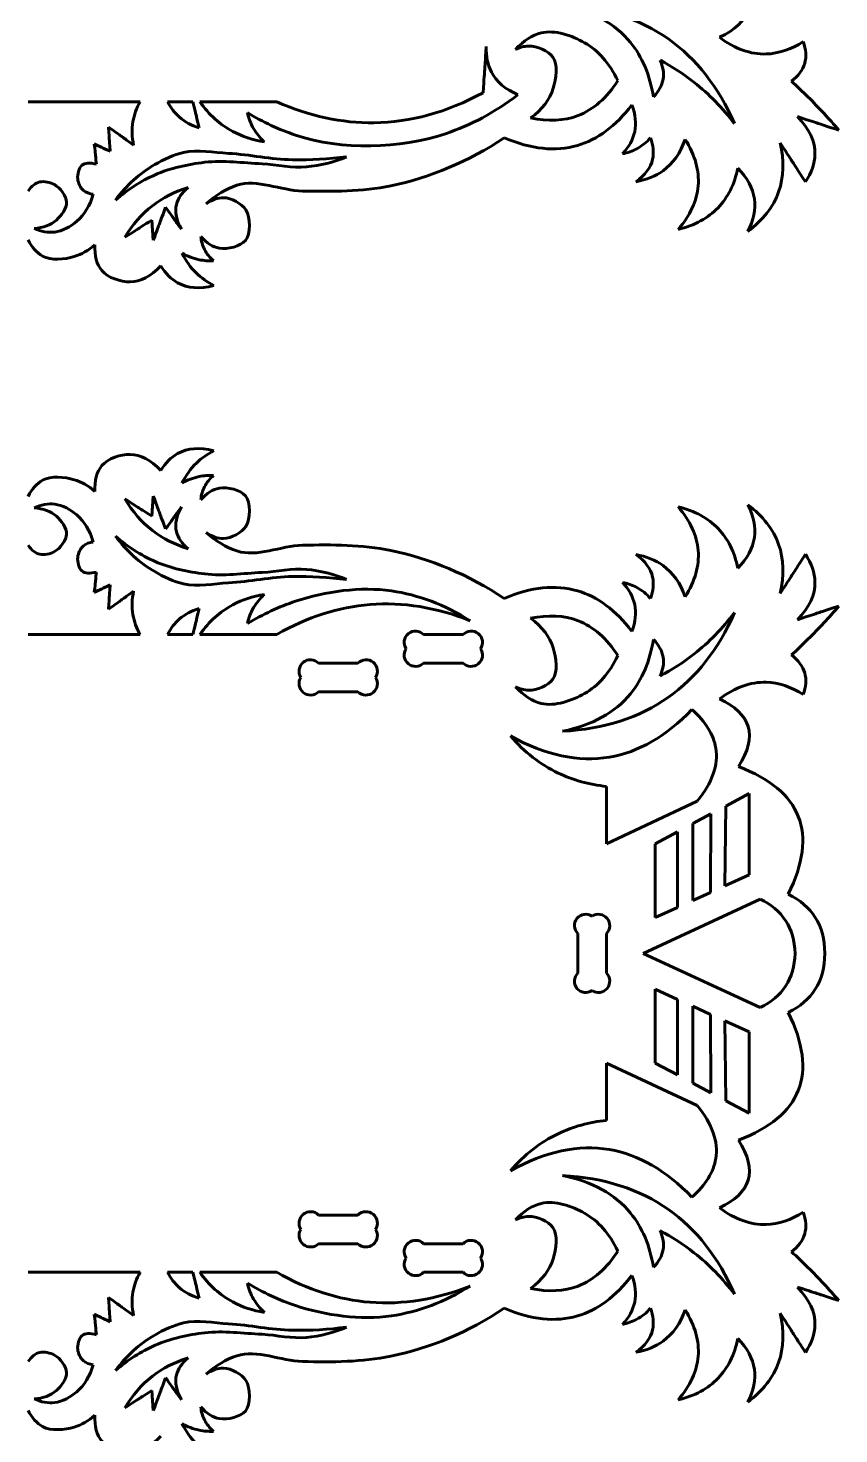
# Model space of a CAD drawing. Header units: millimetres. Extents: x -307 to 244, y -161 to 331.
# Drawn here: x -41 to 72.2, y 3.3 to 199.5 of the extents above; entities that cross this region are included whole.
import ezdxf

# ---------------------------------------------------------------- set-up
doc = ezdxf.new("R2010")
doc.units = ezdxf.units.MM
doc.linetypes.add('K5LT32772', pattern=[0])

msp = doc.modelspace()

# ---------------------------------------------------------------- linework, layer by layer
at = {"color": 30, "linetype": 'K5LT32772', "lineweight": 60, "true_color": 0xff8000}
for p, q in [((-41, 189.196), (-25.384, 189.196)), ((-21.527, 189.196), (-17.995, 189.196)), ((-17.04, 189.196), (-6.28, 189.196)), ((-41, 114.862), (-25.384, 114.862)), ((-21.527, 114.862), (-17.995, 114.862)), ((-17.04, 114.862), (-6.28, 114.862)), ((14.197, 114.862), (19.707, 114.862)), ((-0.474, 110.862), (5.036, 110.862)), ((19.707, 110.862), (14.197, 110.862)), ((5.036, 106.862), (-0.474, 106.862)), ((39.707, 85.647), (39.734, 93.647)), ((59.645, 92.664), (56.361, 90.911)), ((59.645, 92.664), (59.645, 81.308)), ((39.707, 85.647), (52.392, 91.57)), ((56.361, 90.911), (56.231, 79.759)), ((54.281, 89.801), (51.751, 88.449)), ((51.751, 88.449), (51.765, 77.731)), ((54.281, 89.801), (54.238, 78.854)), ((49.622, 87.313), (46.502, 85.647)), ((49.622, 87.313), (49.624, 76.759)), ((46.502, 85.647), (46.502, 75.342)), ((59.645, 81.308), (56.231, 79.759)), ((54.238, 78.854), (51.765, 77.731)), ((44.844, 70.342), (61.171, 77.92)), ((49.624, 76.759), (46.502, 75.342)), ((35.707, 67.587), (35.707, 73.097)), ((39.707, 73.097), (39.707, 67.587)), ((44.844, 70.342), (61.171, 62.764)), ((46.502, 55.037), (46.502, 65.342)), ((49.624, 63.925), (46.502, 65.342)), ((49.622, 53.371), (49.624, 63.925)), ((51.751, 52.234), (51.765, 62.953)), ((54.238, 61.83), (51.765, 62.953)), ((54.281, 50.883), (54.238, 61.83)), ((59.645, 59.375), (56.231, 60.925)), ((56.361, 49.773), (56.231, 60.925)), ((59.645, 48.019), (59.645, 59.375)), ((39.707, 55.037), (52.392, 49.113)), ((39.707, 55.037), (39.734, 47.037)), ((49.622, 53.371), (46.502, 55.037)), ((54.281, 50.883), (51.751, 52.234)), ((59.645, 48.019), (56.361, 49.773)), ((-0.474, 33.822), (5.036, 33.822)), ((5.036, 29.822), (-0.474, 29.822)), ((14.197, 29.822), (19.707, 29.822)), ((-41, 25.822), (-25.384, 25.822)), ((-21.527, 25.822), (-17.995, 25.822)), ((-17.04, 25.822), (-6.28, 25.822)), ((19.707, 25.822), (14.197, 25.822))]:
    msp.add_line(p, q, dxfattribs=at)
for centre, start, end in [((13.074, 113.739), 45, 213.5549), ((20.829, 113.739), 326.4451, 135), ((13.074, 111.985), 146.4451, 315), ((20.829, 111.985), 225, 33.5549), ((-1.596, 109.739), 45, 213.5549), ((6.159, 109.739), 326.4451, 135), ((-1.596, 107.985), 146.4451, 315), ((6.159, 107.985), 225, 33.5549), ((36.829, 74.219), 56.4451, 225), ((38.584, 74.219), 315, 123.5549), ((36.829, 66.464), 135, 303.5549), ((38.584, 66.464), 236.4451, 45), ((-1.596, 32.699), 45, 213.5549), ((6.159, 32.699), 326.4451, 135), ((-1.596, 30.944), 146.4451, 315), ((6.159, 30.944), 225, 33.5549), ((13.074, 28.699), 45, 213.5549), ((20.829, 28.699), 326.4451, 135), ((13.074, 26.944), 146.4451, 315), ((20.829, 26.944), 225, 33.5549)]:
    msp.add_arc(centre, 1.587, start, end, dxfattribs=at)
for points, knots in [([(58.147, 207.656), (59.523, 205.511), (59.966, 203.64), (59.476, 202.044), (59.006, 200.511), (57.677, 199.232), (55.489, 198.204)], [0, 0, 0, 0, 1, 1, 1, 2, 2, 2, 2]), ([(33.595, 202.708), (39.403, 202.398), (44.325, 200.818), (48.363, 197.97), (52.267, 195.217), (55.343, 191.279), (57.593, 186.156)], [0, 0, 0, 0, 1, 1, 1, 2, 2, 2, 2]), ([(46.271, 189.909), (45.779, 192.95), (44.713, 195.473), (43.071, 197.478), (40.91, 200.12), (37.751, 201.863), (33.595, 202.708)], [0, 0, 0, 0, 1, 1, 1, 2, 2, 2, 2]), ([(41.303, 192.159), (40.145, 194.589), (38.592, 196.355), (36.645, 197.457), (34.939, 198.422), (32.465, 199.297), (30.62, 198.825), (29.345, 198.498), (28.149, 197.729), (27.03, 196.517)], [0, 0, 0, 0, 1, 1, 1, 2, 2, 2, 3, 3, 3, 3]), ([(55.489, 198.204), (57.659, 196.585), (59.837, 195.81), (62.024, 195.878), (63.741, 195.932), (65.464, 196.506), (67.193, 197.601)], [0, 0, 0, 0, 1, 1, 1, 2, 2, 2, 2]), ([(27.354, 190.182), (25.6, 190.937), (24.369, 191.997), (23.66, 193.363), (23.13, 194.383), (22.892, 195.574), (22.945, 196.935)], [0, 0, 0, 0, 1, 1, 1, 2, 2, 2, 2]), ([(29.124, 186.945), (30.761, 188.133), (31.815, 189.515), (32.286, 191.09), (32.68, 192.408), (32.962, 194.457), (32.243, 195.449), (31.625, 196.302), (30.011, 197.029), (28.825, 196.987), (28.238, 196.966), (27.64, 196.81), (27.03, 196.517)], [0, 0, 0, 0, 1, 1, 1, 2, 2, 2, 3, 3, 3, 4, 4, 4, 4]), ([(67.193, 197.601), (67.584, 196.497), (67.649, 195.489), (67.387, 194.576), (67.118, 193.637), (66.503, 192.799), (65.541, 192.063)], [0, 0, 0, 0, 1, 1, 1, 2, 2, 2, 2]), ([(47.194, 195.017), (47.618, 194.086), (47.762, 193.204), (47.625, 192.371), (47.481, 191.497), (47.03, 190.677), (46.271, 189.909)], [0, 0, 0, 0, 1, 1, 1, 2, 2, 2, 2]), ([(57.593, 186.156), (55.927, 188.354), (54.04, 190.282), (51.932, 191.94), (50.461, 193.097), (48.881, 194.123), (47.194, 195.017)], [0, 0, 0, 0, 1, 1, 1, 2, 2, 2, 2]), ([(22.496, 190.468), (17.462, 187.738), (12.391, 186.341), (7.281, 186.277), (2.79, 186.22), (-1.73, 187.193), (-6.28, 189.196)], [0, 0, 0, 0, 1, 1, 1, 2, 2, 2, 2]), ([(41.303, 192.159), (39.771, 189.746), (37.919, 188.122), (35.747, 187.287), (33.798, 186.538), (31.59, 186.424), (29.124, 186.945)], [0, 0, 0, 0, 1, 1, 1, 2, 2, 2, 2]), ([(65.541, 192.063), (67.11, 190.637), (68.614, 189.15), (70.054, 187.602), (70.771, 186.831), (71.471, 186.045), (72.156, 185.243)], [0, 0, 0, 0, 1, 1, 1, 2, 2, 2, 2]), ([(-25.384, 189.196), (-25.876, 188.308), (-26.203, 187.393), (-26.364, 186.451), (-26.546, 185.387), (-26.516, 184.289), (-26.275, 183.157)], [0, 0, 0, 0, 1, 1, 1, 2, 2, 2, 2]), ([(-17.135, 185.591), (-18.194, 185.899), (-19.104, 186.384), (-19.865, 187.045), (-20.534, 187.626), (-21.088, 188.343), (-21.527, 189.196)], [0, 0, 0, 0, 1, 1, 1, 2, 2, 2, 2]), ([(-8.031, 183.608), (-9.639, 183.859), (-11.111, 184.346), (-12.446, 185.068), (-14.219, 186.028), (-15.75, 187.404), (-17.04, 189.196)], [0, 0, 0, 0, 1, 1, 1, 2, 2, 2, 2]), ([(27.354, 190.182), (24.144, 187.725), (20.784, 185.934), (17.258, 184.753), (10.818, 182.595), (2.823, 182.403), (-3.672, 184.561), (-5.971, 185.325), (-8.227, 186.37), (-10.389, 187.689)], [0, 0, 0, 0, 1, 1, 1, 2, 2, 2, 3, 3, 3, 3]), ([(43.267, 188.771), (41.024, 185.818), (38.489, 183.93), (35.662, 183.108), (32.603, 182.219), (29.201, 182.578), (25.458, 184.185)], [0, 0, 0, 0, 1, 1, 1, 2, 2, 2, 2]), ([(41.949, 181.934), (42.855, 182.899), (43.425, 183.932), (43.659, 185.032), (43.907, 186.202), (43.776, 187.448), (43.267, 188.771)], [0, 0, 0, 0, 1, 1, 1, 2, 2, 2, 2]), ([(-10.389, 187.689), (-10.208, 186.884), (-9.921, 186.141), (-9.526, 185.46), (-9.134, 184.782), (-8.635, 184.164), (-8.031, 183.608)], [0, 0, 0, 0, 1, 1, 1, 2, 2, 2, 2]), ([(66.362, 187.14), (68.04, 185.424), (68.86, 183.663), (68.823, 181.859), (68.797, 180.598), (68.353, 179.316), (67.49, 178.013)], [0, 0, 0, 0, 1, 1, 1, 2, 2, 2, 2]), ([(3.452, 181.54), (0.932, 181.218), (-1.585, 181.075), (-4.097, 181.112), (-7.082, 181.156), (-10.048, 181.84), (-13.035, 182.002), (-15.12, 182.116), (-17.311, 182.607), (-19.303, 182.145), (-20.691, 181.823), (-22.082, 181.157), (-23.327, 180.436), (-25.43, 179.217), (-27.258, 177.567), (-28.81, 175.486)], [0, 0, 0, 0, 1, 1, 1, 2, 2, 2, 3, 3, 3, 4, 4, 4, 5, 5, 5, 5]), ([(25.458, 184.185), (20.435, 180.852), (15.154, 178.619), (9.616, 177.487), (5.646, 176.675), (1.407, 176.649), (-2.691, 176.748), (-5.75, 176.822), (-9.079, 178.475), (-11.859, 177.548), (-13.377, 177.042), (-14.813, 176.181), (-16.167, 174.964)], [0, 0, 0, 0, 1, 1, 1, 2, 2, 2, 3, 3, 3, 4, 4, 4, 4]), ([(45.866, 184.178), (45.296, 183.541), (44.655, 183.031), (43.943, 182.646), (43.331, 182.315), (42.666, 182.078), (41.949, 181.934)], [0, 0, 0, 0, 1, 1, 1, 2, 2, 2, 2]), ([(43.837, 178.053), (45.113, 178.957), (45.885, 180.002), (46.151, 181.186), (46.357, 182.1), (46.262, 183.097), (45.866, 184.178)], [0, 0, 0, 0, 1, 1, 1, 2, 2, 2, 2]), ([(50.709, 183.964), (50.032, 182.056), (48.999, 180.596), (47.611, 179.584), (46.558, 178.816), (45.299, 178.305), (43.837, 178.053)], [0, 0, 0, 0, 1, 1, 1, 2, 2, 2, 2]), ([(49.712, 171.394), (51.419, 173.362), (52.357, 175.392), (52.525, 177.483), (52.694, 179.581), (52.089, 181.742), (50.709, 183.964)], [0, 0, 0, 0, 1, 1, 1, 2, 2, 2, 2]), ([(63.952, 183.5), (64.546, 180.971), (64.477, 178.68), (63.747, 176.628), (63.001, 174.534), (61.565, 172.688), (59.439, 171.09)], [0, 0, 0, 0, 1, 1, 1, 2, 2, 2, 2]), ([(-31.468, 180.486), (-32.378, 180.737), (-33.051, 180.687), (-33.486, 180.338), (-33.913, 179.995), (-34.142, 179.051), (-34.079, 178.439), (-34.023, 177.888), (-33.704, 177.197), (-33.278, 176.836), (-32.929, 176.542), (-32.474, 176.364), (-31.913, 176.302)], [0, 0, 0, 0, 1, 1, 1, 2, 2, 2, 3, 3, 3, 4, 4, 4, 4]), ([(3.452, 181.54), (1.615, 180.772), (-0.249, 180.298), (-2.139, 180.115), (-4.173, 179.919), (-6.268, 180.438), (-8.335, 180.542), (-11.003, 180.677), (-13.718, 181.066), (-16.347, 180.756), (-18.695, 180.479), (-21.135, 179.96), (-23.291, 179.011), (-25.263, 178.143), (-27.103, 176.968), (-28.81, 175.486)], [0, 0, 0, 0, 1, 1, 1, 2, 2, 2, 3, 3, 3, 4, 4, 4, 5, 5, 5, 5]), ([(58.055, 179.962), (57.579, 177.688), (56.662, 175.841), (55.303, 174.421), (53.906, 172.961), (52.042, 171.952), (49.712, 171.394)], [0, 0, 0, 0, 1, 1, 1, 2, 2, 2, 2]), ([(59.439, 171.09), (60.255, 172.686), (60.562, 174.208), (60.362, 175.654), (60.152, 177.172), (59.383, 178.608), (58.055, 179.962)], [0, 0, 0, 0, 1, 1, 1, 2, 2, 2, 2]), ([(-40.177, 171.535), (-38.878, 171.614), (-37.839, 172.002), (-37.061, 172.697), (-36.388, 173.299), (-35.601, 174.384), (-35.627, 175.194), (-35.654, 176.034), (-36.522, 177.203), (-37.333, 177.643), (-37.894, 177.946), (-38.751, 178.161), (-39.361, 178.014), (-39.974, 177.866), (-40.52, 177.445), (-41, 176.752)], [0, 0, 0, 0, 1, 1, 1, 2, 2, 2, 3, 3, 3, 4, 4, 4, 5, 5, 5, 5]), ([(-18.656, 177.244), (-20.535, 176.669), (-22.2, 175.82), (-23.651, 174.697), (-25.161, 173.527), (-26.439, 172.06), (-27.484, 170.295)], [0, 0, 0, 0, 1, 1, 1, 2, 2, 2, 2]), ([(-19.595, 171.408), (-20.321, 172.663), (-20.551, 173.817), (-20.288, 174.87), (-20.073, 175.729), (-19.529, 176.52), (-18.656, 177.244)], [0, 0, 0, 0, 1, 1, 1, 2, 2, 2, 2]), ([(-31.913, 176.302), (-32.368, 174.7), (-33.136, 173.44), (-34.218, 172.524), (-35.053, 171.816), (-36.209, 171.14), (-37.284, 171.015), (-38.209, 170.908), (-39.173, 171.081), (-40.177, 171.535)], [0, 0, 0, 0, 1, 1, 1, 2, 2, 2, 3, 3, 3, 3]), ([(-16.899, 170.402), (-16.086, 169.487), (-15.223, 168.944), (-14.307, 168.772), (-13.175, 168.559), (-11.327, 169.058), (-10.675, 169.84), (-9.939, 170.722), (-9.933, 173.093), (-10.604, 174.113), (-11.164, 174.965), (-12.648, 175.814), (-13.737, 175.822), (-14.524, 175.829), (-15.334, 175.542), (-16.167, 174.964)], [0, 0, 0, 0, 1, 1, 1, 2, 2, 2, 3, 3, 3, 4, 4, 4, 5, 5, 5, 5]), ([(-41, 169.927), (-40.466, 168.88), (-39.796, 168.13), (-38.99, 167.677), (-37.808, 167.012), (-35.928, 167.195), (-34.564, 167.603), (-33.536, 167.91), (-32.572, 168.462), (-31.671, 169.26)], [0, 0, 0, 0, 1, 1, 1, 2, 2, 2, 3, 3, 3, 3]), ([(-31.671, 169.26), (-31.744, 167.702), (-31.424, 166.493), (-30.709, 165.635), (-29.899, 164.662), (-28.048, 164.032), (-26.762, 164.062), (-25.3, 164.096), (-23.875, 164.848), (-22.489, 166.317)], [0, 0, 0, 0, 1, 1, 1, 2, 2, 2, 3, 3, 3, 3]), ([(-15.126, 167.002), (-15.667, 167.469), (-16.086, 167.998), (-16.383, 168.589), (-16.66, 169.139), (-16.832, 169.744), (-16.899, 170.402)], [0, 0, 0, 0, 1, 1, 1, 2, 2, 2, 2]), ([(-15.085, 163.561), (-16.003, 164.03), (-16.813, 164.607), (-17.517, 165.292), (-18.324, 166.077), (-18.99, 167.005), (-19.516, 168.074)], [0, 0, 0, 0, 1, 1, 1, 2, 2, 2, 2]), ([(-19.516, 168.074), (-18.748, 167.641), (-17.952, 167.339), (-17.125, 167.167), (-16.477, 167.032), (-15.811, 166.977), (-15.126, 167.002)], [0, 0, 0, 0, 1, 1, 1, 2, 2, 2, 2]), ([(-22.489, 166.317), (-21.833, 165.25), (-21.048, 164.462), (-20.134, 163.952), (-18.747, 163.179), (-17.065, 163.049), (-15.085, 163.561)], [0, 0, 0, 0, 1, 1, 1, 2, 2, 2, 2]), ([(-31.671, 134.799), (-31.744, 136.357), (-31.424, 137.565), (-30.709, 138.424), (-29.899, 139.397), (-28.048, 140.027), (-26.762, 139.997), (-25.3, 139.962), (-23.875, 139.21), (-22.489, 137.741)], [0, 0, 0, 0, 1, 1, 1, 2, 2, 2, 3, 3, 3, 3]), ([(-22.489, 137.741), (-21.833, 138.809), (-21.048, 139.597), (-20.134, 140.106), (-18.747, 140.879), (-17.065, 141.009), (-15.085, 140.498)], [0, 0, 0, 0, 1, 1, 1, 2, 2, 2, 2]), ([(-15.085, 140.498), (-16.003, 140.028), (-16.813, 139.451), (-17.517, 138.767), (-18.324, 137.981), (-18.99, 137.054), (-19.516, 135.985)], [0, 0, 0, 0, 1, 1, 1, 2, 2, 2, 2]), ([(-41, 134.131), (-40.466, 135.179), (-39.796, 135.929), (-38.99, 136.382), (-37.808, 137.046), (-35.928, 136.863), (-34.564, 136.456), (-33.536, 136.149), (-32.572, 135.596), (-31.671, 134.799)], [0, 0, 0, 0, 1, 1, 1, 2, 2, 2, 3, 3, 3, 3]), ([(-19.516, 135.985), (-18.748, 136.417), (-17.952, 136.719), (-17.125, 136.891), (-16.477, 137.026), (-15.811, 137.081), (-15.126, 137.056)], [0, 0, 0, 0, 1, 1, 1, 2, 2, 2, 2]), ([(-15.126, 137.056), (-15.667, 136.59), (-16.086, 136.061), (-16.383, 135.469), (-16.66, 134.919), (-16.832, 134.314), (-16.899, 133.656)], [0, 0, 0, 0, 1, 1, 1, 2, 2, 2, 2]), ([(-16.899, 133.656), (-16.086, 134.571), (-15.223, 135.115), (-14.307, 135.287), (-13.175, 135.499), (-11.327, 135), (-10.675, 134.218), (-9.939, 133.336), (-9.933, 130.965), (-10.604, 129.945), (-11.164, 129.093), (-12.648, 128.244), (-13.737, 128.236), (-14.524, 128.23), (-15.334, 128.516), (-16.167, 129.095)], [0, 0, 0, 0, 1, 1, 1, 2, 2, 2, 3, 3, 3, 4, 4, 4, 5, 5, 5, 5]), ([(-18.656, 126.815), (-20.535, 127.389), (-22.2, 128.238), (-23.651, 129.362), (-25.161, 130.532), (-26.439, 131.999), (-27.484, 133.764)], [0, 0, 0, 0, 1, 1, 1, 2, 2, 2, 2]), ([(-40.177, 132.524), (-38.878, 132.444), (-37.839, 132.057), (-37.061, 131.362), (-36.388, 130.76), (-35.601, 129.674), (-35.627, 128.864), (-35.654, 128.024), (-36.522, 126.855), (-37.333, 126.416), (-37.894, 126.112), (-38.751, 125.898), (-39.361, 126.045), (-39.974, 126.193), (-40.52, 126.613), (-41, 127.306)], [0, 0, 0, 0, 1, 1, 1, 2, 2, 2, 3, 3, 3, 4, 4, 4, 5, 5, 5, 5]), ([(-31.913, 127.756), (-32.368, 129.359), (-33.136, 130.618), (-34.218, 131.535), (-35.053, 132.242), (-36.209, 132.919), (-37.284, 133.043), (-38.209, 133.15), (-39.173, 132.977), (-40.177, 132.524)], [0, 0, 0, 0, 1, 1, 1, 2, 2, 2, 3, 3, 3, 3]), ([(-19.595, 132.651), (-20.321, 131.395), (-20.551, 130.241), (-20.288, 129.189), (-20.073, 128.33), (-19.529, 127.539), (-18.656, 126.815)], [0, 0, 0, 0, 1, 1, 1, 2, 2, 2, 2]), ([(58.055, 124.097), (57.579, 126.371), (56.662, 128.218), (55.303, 129.638), (53.906, 131.097), (52.042, 132.106), (49.712, 132.665)], [0, 0, 0, 0, 1, 1, 1, 2, 2, 2, 2]), ([(49.712, 132.665), (51.419, 130.696), (52.357, 128.667), (52.525, 126.575), (52.694, 124.477), (52.089, 122.317), (50.709, 120.094)], [0, 0, 0, 0, 1, 1, 1, 2, 2, 2, 2]), ([(59.439, 132.968), (60.255, 131.372), (60.562, 129.851), (60.362, 128.404), (60.152, 126.886), (59.383, 125.45), (58.055, 124.097)], [0, 0, 0, 0, 1, 1, 1, 2, 2, 2, 2]), ([(63.952, 120.559), (64.546, 123.088), (64.477, 125.378), (63.747, 127.43), (63.001, 129.524), (61.565, 131.37), (59.439, 132.968)], [0, 0, 0, 0, 1, 1, 1, 2, 2, 2, 2]), ([(-31.468, 123.572), (-32.378, 123.322), (-33.051, 123.371), (-33.486, 123.72), (-33.913, 124.064), (-34.142, 125.007), (-34.079, 125.62), (-34.023, 126.171), (-33.704, 126.862), (-33.278, 127.222), (-32.929, 127.517), (-32.474, 127.695), (-31.913, 127.756)], [0, 0, 0, 0, 1, 1, 1, 2, 2, 2, 3, 3, 3, 4, 4, 4, 4]), ([(3.452, 122.519), (0.932, 122.841), (-1.585, 122.983), (-4.097, 122.946), (-7.082, 122.902), (-10.048, 122.218), (-13.035, 122.056), (-15.12, 121.943), (-17.311, 121.452), (-19.303, 121.914), (-20.691, 122.236), (-22.082, 122.902), (-23.327, 123.623), (-25.43, 124.841), (-27.258, 126.491), (-28.81, 128.573)], [0, 0, 0, 0, 1, 1, 1, 2, 2, 2, 3, 3, 3, 4, 4, 4, 5, 5, 5, 5]), ([(3.452, 122.519), (1.615, 123.286), (-0.249, 123.761), (-2.139, 123.943), (-4.173, 124.14), (-6.268, 123.62), (-8.335, 123.516), (-11.003, 123.381), (-13.718, 122.992), (-16.347, 123.302), (-18.695, 123.579), (-21.135, 124.098), (-23.291, 125.047), (-25.263, 125.915), (-27.103, 127.09), (-28.81, 128.573)], [0, 0, 0, 0, 1, 1, 1, 2, 2, 2, 3, 3, 3, 4, 4, 4, 5, 5, 5, 5]), ([(25.458, 119.874), (20.435, 123.207), (15.154, 125.44), (9.616, 126.572), (5.646, 127.384), (1.407, 127.41), (-2.691, 127.31), (-5.75, 127.236), (-9.079, 125.583), (-11.859, 126.51), (-13.377, 127.016), (-14.813, 127.878), (-16.167, 129.095)], [0, 0, 0, 0, 1, 1, 1, 2, 2, 2, 3, 3, 3, 4, 4, 4, 4]), ([(50.709, 120.094), (50.032, 122.002), (48.999, 123.462), (47.611, 124.474), (46.558, 125.243), (45.299, 125.753), (43.837, 126.006)], [0, 0, 0, 0, 1, 1, 1, 2, 2, 2, 2]), ([(43.837, 126.006), (45.113, 125.101), (45.885, 124.057), (46.151, 122.872), (46.357, 121.958), (46.262, 120.961), (45.866, 119.881)], [0, 0, 0, 0, 1, 1, 1, 2, 2, 2, 2]), ([(66.362, 116.918), (68.04, 118.635), (68.86, 120.395), (68.823, 122.2), (68.797, 123.46), (68.353, 124.742), (67.49, 126.045)], [0, 0, 0, 0, 1, 1, 1, 2, 2, 2, 2]), ([(43.267, 115.287), (41.024, 118.241), (38.489, 120.129), (35.662, 120.95), (32.603, 121.84), (29.201, 121.481), (25.458, 119.874)], [0, 0, 0, 0, 1, 1, 1, 2, 2, 2, 2]), ([(45.866, 119.881), (45.296, 120.517), (44.655, 121.028), (43.943, 121.412), (43.331, 121.743), (42.666, 121.98), (41.949, 122.124)], [0, 0, 0, 0, 1, 1, 1, 2, 2, 2, 2]), ([(41.949, 122.124), (42.855, 121.159), (43.425, 120.127), (43.659, 119.026), (43.907, 117.857), (43.776, 116.61), (43.267, 115.287)], [0, 0, 0, 0, 1, 1, 1, 2, 2, 2, 2]), ([(-25.384, 114.862), (-25.876, 115.751), (-26.203, 116.666), (-26.364, 117.607), (-26.546, 118.672), (-26.516, 119.77), (-26.275, 120.901)], [0, 0, 0, 0, 1, 1, 1, 2, 2, 2, 2]), ([(-8.031, 120.45), (-9.639, 120.2), (-11.111, 119.713), (-12.446, 118.99), (-14.219, 118.03), (-15.75, 116.654), (-17.04, 114.862)], [0, 0, 0, 0, 1, 1, 1, 2, 2, 2, 2]), ([(20.685, 116.78), (17.135, 119.003), (13.477, 120.388), (9.712, 120.933), (5.392, 121.559), (0.535, 120.889), (-3.672, 119.497), (-5.988, 118.731), (-8.227, 117.689), (-10.389, 116.369)], [0, 0, 0, 0, 1, 1, 1, 2, 2, 2, 3, 3, 3, 3]), ([(-10.389, 116.369), (-10.208, 117.174), (-9.921, 117.917), (-9.526, 118.598), (-9.134, 119.277), (-8.635, 119.894), (-8.031, 120.45)], [0, 0, 0, 0, 1, 1, 1, 2, 2, 2, 2]), ([(-17.135, 118.468), (-18.194, 118.16), (-19.104, 117.675), (-19.865, 117.014), (-20.534, 116.433), (-21.088, 115.716), (-21.527, 114.862)], [0, 0, 0, 0, 1, 1, 1, 2, 2, 2, 2]), ([(20.685, 116.78), (15.952, 118.645), (11.303, 119.397), (6.737, 119.036), (2.32, 118.686), (-2.019, 117.295), (-6.28, 114.862)], [0, 0, 0, 0, 1, 1, 1, 2, 2, 2, 2]), ([(33.595, 101.35), (39.403, 101.661), (44.325, 103.24), (48.363, 106.088), (52.267, 108.841), (55.343, 112.779), (57.593, 117.903)], [0, 0, 0, 0, 1, 1, 1, 2, 2, 2, 2]), ([(57.593, 117.903), (55.927, 115.704), (54.04, 113.776), (51.932, 112.118), (50.461, 110.961), (48.881, 109.936), (47.194, 109.042)], [0, 0, 0, 0, 1, 1, 1, 2, 2, 2, 2]), ([(65.541, 111.995), (67.11, 113.421), (68.614, 114.908), (70.054, 116.456), (70.771, 117.228), (71.471, 118.014), (72.156, 118.815)], [0, 0, 0, 0, 1, 1, 1, 2, 2, 2, 2]), ([(29.124, 117.113), (30.761, 115.925), (31.815, 114.544), (32.286, 112.968), (32.68, 111.651), (32.962, 109.602), (32.243, 108.61), (31.625, 107.756), (30.011, 107.029), (28.825, 107.071), (28.238, 107.092), (27.64, 107.249), (27.03, 107.541)], [0, 0, 0, 0, 1, 1, 1, 2, 2, 2, 3, 3, 3, 4, 4, 4, 4]), ([(41.303, 111.9), (39.771, 114.312), (37.919, 115.936), (35.747, 116.771), (33.798, 117.521), (31.59, 117.635), (29.124, 117.113)], [0, 0, 0, 0, 1, 1, 1, 2, 2, 2, 2]), ([(46.271, 114.149), (45.779, 111.109), (44.713, 108.586), (43.071, 106.58), (40.91, 103.939), (37.751, 102.195), (33.595, 101.35)], [0, 0, 0, 0, 1, 1, 1, 2, 2, 2, 2]), ([(47.194, 109.042), (47.618, 109.972), (47.762, 110.854), (47.625, 111.688), (47.481, 112.561), (47.03, 113.382), (46.271, 114.149)], [0, 0, 0, 0, 1, 1, 1, 2, 2, 2, 2]), ([(41.303, 111.9), (40.145, 109.469), (38.592, 107.703), (36.645, 106.601), (34.939, 105.636), (32.465, 104.761), (30.62, 105.234), (29.345, 105.56), (28.149, 106.329), (27.03, 107.541)], [0, 0, 0, 0, 1, 1, 1, 2, 2, 2, 3, 3, 3, 3]), ([(67.193, 106.457), (67.584, 107.561), (67.649, 108.57), (67.387, 109.483), (67.118, 110.421), (66.503, 111.259), (65.541, 111.995)], [0, 0, 0, 0, 1, 1, 1, 2, 2, 2, 2]), ([(55.489, 105.854), (57.659, 107.473), (59.837, 108.249), (62.024, 108.18), (63.741, 108.126), (65.464, 107.552), (67.193, 106.457)], [0, 0, 0, 0, 1, 1, 1, 2, 2, 2, 2]), ([(51.649, 104.377), (48.05, 100.638), (44.21, 98.423), (40.13, 97.732), (35.798, 96.998), (31.195, 97.983), (26.322, 100.685)], [0, 0, 0, 0, 1, 1, 1, 2, 2, 2, 2]), ([(52.392, 91.57), (54.488, 94.178), (55.348, 96.65), (54.972, 98.987), (54.668, 100.872), (53.561, 102.668), (51.649, 104.377)], [0, 0, 0, 0, 1, 1, 1, 2, 2, 2, 2]), ([(58.147, 96.403), (59.523, 98.547), (59.966, 100.418), (59.476, 102.015), (59.006, 103.547), (57.677, 104.827), (55.489, 105.854)], [0, 0, 0, 0, 1, 1, 1, 2, 2, 2, 2]), ([(26.322, 100.685), (28.27, 98.431), (30.485, 96.708), (32.968, 95.517), (35.037, 94.524), (37.293, 93.9), (39.734, 93.647)], [0, 0, 0, 0, 1, 1, 1, 2, 2, 2, 2]), ([(65.088, 78.607), (67.199, 82.871), (67.666, 86.489), (66.491, 89.462), (65.325, 92.41), (62.544, 94.724), (58.147, 96.403)], [0, 0, 0, 0, 1, 1, 1, 2, 2, 2, 2]), ([(65.088, 78.607), (66.75, 77.778), (68.005, 76.695), (68.854, 75.358), (69.74, 73.963), (70.183, 72.291), (70.183, 70.342)], [0, 0, 0, 0, 1, 1, 1, 2, 2, 2, 2]), ([(61.171, 77.92), (62.724, 77.159), (63.907, 76.157), (64.719, 74.915), (65.551, 73.643), (65.994, 72.118), (66.048, 70.342)], [0, 0, 0, 0, 1, 1, 1, 2, 2, 2, 2]), ([(61.171, 62.764), (62.724, 63.525), (63.907, 64.526), (64.719, 65.768), (65.551, 67.041), (65.994, 68.565), (66.048, 70.342)], [0, 0, 0, 0, 1, 1, 1, 2, 2, 2, 2]), ([(65.088, 62.076), (66.75, 62.905), (68.005, 63.988), (68.854, 65.325), (69.74, 66.721), (70.183, 68.393), (70.183, 70.342)], [0, 0, 0, 0, 1, 1, 1, 2, 2, 2, 2]), ([(65.088, 62.076), (67.199, 57.813), (67.666, 54.195), (66.491, 51.222), (65.325, 48.274), (62.544, 45.96), (58.147, 44.281)], [0, 0, 0, 0, 1, 1, 1, 2, 2, 2, 2]), ([(52.392, 49.113), (54.488, 46.506), (55.348, 44.034), (54.972, 41.697), (54.668, 39.812), (53.561, 38.015), (51.649, 36.306)], [0, 0, 0, 0, 1, 1, 1, 2, 2, 2, 2]), ([(26.322, 39.998), (28.27, 42.253), (30.485, 43.976), (32.968, 45.167), (35.037, 46.16), (37.293, 46.783), (39.734, 47.037)], [0, 0, 0, 0, 1, 1, 1, 2, 2, 2, 2]), ([(51.649, 36.306), (48.05, 40.046), (44.21, 42.261), (40.13, 42.952), (35.798, 43.686), (31.195, 42.701), (26.322, 39.998)], [0, 0, 0, 0, 1, 1, 1, 2, 2, 2, 2]), ([(58.147, 44.281), (59.523, 42.136), (59.966, 40.266), (59.476, 38.669), (59.006, 37.137), (57.677, 35.857), (55.489, 34.829)], [0, 0, 0, 0, 1, 1, 1, 2, 2, 2, 2]), ([(33.595, 39.334), (39.403, 39.023), (44.325, 37.443), (48.363, 34.596), (52.267, 31.843), (55.343, 27.905), (57.593, 22.781)], [0, 0, 0, 0, 1, 1, 1, 2, 2, 2, 2]), ([(46.271, 26.535), (45.779, 29.575), (44.713, 32.098), (43.071, 34.103), (40.91, 36.745), (37.751, 38.488), (33.595, 39.334)], [0, 0, 0, 0, 1, 1, 1, 2, 2, 2, 2]), ([(41.303, 28.784), (40.145, 31.214), (38.592, 32.98), (36.645, 34.082), (34.939, 35.048), (32.465, 35.922), (30.62, 35.45), (29.345, 35.124), (28.149, 34.354), (27.03, 33.142)], [0, 0, 0, 0, 1, 1, 1, 2, 2, 2, 3, 3, 3, 3]), ([(29.124, 23.57), (30.761, 24.758), (31.815, 26.14), (32.286, 27.715), (32.68, 29.033), (32.962, 31.082), (32.243, 32.074), (31.625, 32.928), (30.011, 33.654), (28.825, 33.612), (28.238, 33.592), (27.64, 33.435), (27.03, 33.142)], [0, 0, 0, 0, 1, 1, 1, 2, 2, 2, 3, 3, 3, 4, 4, 4, 4]), ([(55.489, 34.829), (57.659, 33.21), (59.837, 32.435), (62.024, 32.503), (63.741, 32.557), (65.464, 33.131), (67.193, 34.226)], [0, 0, 0, 0, 1, 1, 1, 2, 2, 2, 2]), ([(67.193, 34.226), (67.584, 33.122), (67.649, 32.114), (67.387, 31.201), (67.118, 30.262), (66.503, 29.425), (65.541, 28.688)], [0, 0, 0, 0, 1, 1, 1, 2, 2, 2, 2]), ([(47.194, 31.642), (47.618, 30.712), (47.762, 29.83), (47.625, 28.996), (47.481, 28.122), (47.03, 27.302), (46.271, 26.535)], [0, 0, 0, 0, 1, 1, 1, 2, 2, 2, 2]), ([(57.593, 22.781), (55.927, 24.979), (54.04, 26.907), (51.932, 28.565), (50.461, 29.722), (48.881, 30.748), (47.194, 31.642)], [0, 0, 0, 0, 1, 1, 1, 2, 2, 2, 2]), ([(41.303, 28.784), (39.771, 26.371), (37.919, 24.747), (35.747, 23.912), (33.798, 23.163), (31.59, 23.049), (29.124, 23.57)], [0, 0, 0, 0, 1, 1, 1, 2, 2, 2, 2]), ([(65.541, 28.688), (67.11, 27.263), (68.614, 25.776), (70.054, 24.227), (70.771, 23.456), (71.471, 22.67), (72.156, 21.868)], [0, 0, 0, 0, 1, 1, 1, 2, 2, 2, 2]), ([(-25.384, 25.822), (-25.876, 24.933), (-26.203, 24.018), (-26.364, 23.076), (-26.546, 22.012), (-26.516, 20.914), (-26.275, 19.782)], [0, 0, 0, 0, 1, 1, 1, 2, 2, 2, 2]), ([(-17.135, 22.216), (-18.194, 22.524), (-19.104, 23.009), (-19.865, 23.67), (-20.534, 24.251), (-21.088, 24.968), (-21.527, 25.822)], [0, 0, 0, 0, 1, 1, 1, 2, 2, 2, 2]), ([(-8.031, 20.233), (-9.639, 20.484), (-11.111, 20.971), (-12.446, 21.693), (-14.219, 22.653), (-15.75, 24.029), (-17.04, 25.822)], [0, 0, 0, 0, 1, 1, 1, 2, 2, 2, 2]), ([(20.685, 23.904), (15.952, 22.039), (11.303, 21.287), (6.737, 21.648), (2.32, 21.997), (-2.019, 23.388), (-6.28, 25.822)], [0, 0, 0, 0, 1, 1, 1, 2, 2, 2, 2]), ([(20.685, 23.904), (17.135, 21.68), (13.477, 20.296), (9.712, 19.751), (5.392, 19.125), (0.535, 19.795), (-3.672, 21.186), (-5.988, 21.952), (-8.227, 22.995), (-10.389, 24.314)], [0, 0, 0, 0, 1, 1, 1, 2, 2, 2, 3, 3, 3, 3]), ([(-10.389, 24.314), (-10.208, 23.51), (-9.921, 22.766), (-9.526, 22.085), (-9.134, 21.407), (-8.635, 20.789), (-8.031, 20.233)], [0, 0, 0, 0, 1, 1, 1, 2, 2, 2, 2]), ([(43.267, 25.397), (41.024, 22.443), (38.489, 20.555), (35.662, 19.733), (32.603, 18.844), (29.201, 19.203), (25.458, 20.81)], [0, 0, 0, 0, 1, 1, 1, 2, 2, 2, 2]), ([(41.949, 18.559), (42.855, 19.524), (43.425, 20.557), (43.659, 21.658), (43.907, 22.827), (43.776, 24.073), (43.267, 25.397)], [0, 0, 0, 0, 1, 1, 1, 2, 2, 2, 2]), ([(66.362, 23.766), (68.04, 22.049), (68.86, 20.288), (68.823, 18.484), (68.797, 17.223), (68.353, 15.942), (67.49, 14.638)], [0, 0, 0, 0, 1, 1, 1, 2, 2, 2, 2]), ([(25.458, 20.81), (20.435, 17.477), (15.154, 15.244), (9.616, 14.112), (5.646, 13.3), (1.407, 13.274), (-2.691, 13.373), (-5.75, 13.447), (-9.079, 15.1), (-11.859, 14.173), (-13.377, 13.667), (-14.813, 12.806), (-16.167, 11.589)], [0, 0, 0, 0, 1, 1, 1, 2, 2, 2, 3, 3, 3, 4, 4, 4, 4]), ([(45.866, 20.803), (45.296, 20.166), (44.655, 19.656), (43.943, 19.272), (43.331, 18.941), (42.666, 18.703), (41.949, 18.559)], [0, 0, 0, 0, 1, 1, 1, 2, 2, 2, 2]), ([(43.837, 14.678), (45.113, 15.582), (45.885, 16.627), (46.151, 17.812), (46.357, 18.725), (46.262, 19.722), (45.866, 20.803)], [0, 0, 0, 0, 1, 1, 1, 2, 2, 2, 2]), ([(50.709, 20.589), (50.032, 18.681), (48.999, 17.221), (47.611, 16.209), (46.558, 15.441), (45.299, 14.93), (43.837, 14.678)], [0, 0, 0, 0, 1, 1, 1, 2, 2, 2, 2]), ([(49.712, 8.019), (51.419, 9.987), (52.357, 12.017), (52.525, 14.108), (52.694, 16.207), (52.089, 18.367), (50.709, 20.589)], [0, 0, 0, 0, 1, 1, 1, 2, 2, 2, 2]), ([(63.952, 20.125), (64.546, 17.596), (64.477, 15.306), (63.747, 13.254), (63.001, 11.159), (61.565, 9.313), (59.439, 7.716)], [0, 0, 0, 0, 1, 1, 1, 2, 2, 2, 2]), ([(3.452, 18.165), (0.932, 17.843), (-1.585, 17.701), (-4.097, 17.737), (-7.082, 17.781), (-10.048, 18.466), (-13.035, 18.628), (-15.12, 18.741), (-17.311, 19.232), (-19.303, 18.77), (-20.691, 18.448), (-22.082, 17.782), (-23.327, 17.061), (-25.43, 15.843), (-27.258, 14.193), (-28.81, 12.111)], [0, 0, 0, 0, 1, 1, 1, 2, 2, 2, 3, 3, 3, 4, 4, 4, 5, 5, 5, 5]), ([(3.452, 18.165), (1.615, 17.398), (-0.249, 16.923), (-2.139, 16.74), (-4.173, 16.544), (-6.268, 17.063), (-8.335, 17.168), (-11.003, 17.302), (-13.718, 17.692), (-16.347, 17.381), (-18.695, 17.104), (-21.135, 16.585), (-23.291, 15.636), (-25.263, 14.769), (-27.103, 13.593), (-28.81, 12.111)], [0, 0, 0, 0, 1, 1, 1, 2, 2, 2, 3, 3, 3, 4, 4, 4, 5, 5, 5, 5]), ([(-31.468, 17.112), (-32.378, 17.362), (-33.051, 17.312), (-33.486, 16.963), (-33.913, 16.62), (-34.142, 15.676), (-34.079, 15.064), (-34.023, 14.513), (-33.704, 13.822), (-33.278, 13.462), (-32.929, 13.167), (-32.474, 12.989), (-31.913, 12.928)], [0, 0, 0, 0, 1, 1, 1, 2, 2, 2, 3, 3, 3, 4, 4, 4, 4]), ([(58.055, 16.587), (57.579, 14.313), (56.662, 12.466), (55.303, 11.046), (53.906, 9.586), (52.042, 8.577), (49.712, 8.019)], [0, 0, 0, 0, 1, 1, 1, 2, 2, 2, 2]), ([(59.439, 7.716), (60.255, 9.312), (60.562, 10.833), (60.362, 12.279), (60.152, 13.797), (59.383, 15.233), (58.055, 16.587)], [0, 0, 0, 0, 1, 1, 1, 2, 2, 2, 2]), ([(-40.177, 8.16), (-38.878, 8.24), (-37.839, 8.627), (-37.061, 9.322), (-36.388, 9.924), (-35.601, 11.009), (-35.627, 11.82), (-35.654, 12.659), (-36.522, 13.829), (-37.333, 14.268), (-37.894, 14.571), (-38.751, 14.786), (-39.361, 14.639), (-39.974, 14.491), (-40.52, 14.071), (-41, 13.378)], [0, 0, 0, 0, 1, 1, 1, 2, 2, 2, 3, 3, 3, 4, 4, 4, 5, 5, 5, 5]), ([(-18.656, 13.869), (-20.535, 13.294), (-22.2, 12.445), (-23.651, 11.322), (-25.161, 10.152), (-26.439, 8.685), (-27.484, 6.92)], [0, 0, 0, 0, 1, 1, 1, 2, 2, 2, 2]), ([(-19.595, 8.033), (-20.321, 9.288), (-20.551, 10.442), (-20.288, 11.495), (-20.073, 12.354), (-19.529, 13.145), (-18.656, 13.869)], [0, 0, 0, 0, 1, 1, 1, 2, 2, 2, 2]), ([(-31.913, 12.928), (-32.368, 11.325), (-33.136, 10.065), (-34.218, 9.149), (-35.053, 8.441), (-36.209, 7.765), (-37.284, 7.64), (-38.209, 7.534), (-39.173, 7.707), (-40.177, 8.16)], [0, 0, 0, 0, 1, 1, 1, 2, 2, 2, 3, 3, 3, 3]), ([(-16.899, 7.028), (-16.086, 6.112), (-15.223, 5.569), (-14.307, 5.397), (-13.175, 5.185), (-11.327, 5.684), (-10.675, 6.465), (-9.939, 7.347), (-9.933, 9.718), (-10.604, 10.738), (-11.164, 11.59), (-12.648, 12.439), (-13.737, 12.448), (-14.524, 12.454), (-15.334, 12.168), (-16.167, 11.589)], [0, 0, 0, 0, 1, 1, 1, 2, 2, 2, 3, 3, 3, 4, 4, 4, 5, 5, 5, 5]), ([(-41, 6.552), (-40.466, 5.505), (-39.796, 4.755), (-38.99, 4.302), (-37.808, 3.638), (-35.928, 3.82), (-34.564, 4.228), (-33.536, 4.535), (-32.572, 5.087), (-31.671, 5.885)], [0, 0, 0, 0, 1, 1, 1, 2, 2, 2, 3, 3, 3, 3]), ([(-15.126, 3.627), (-15.667, 4.094), (-16.086, 4.623), (-16.383, 5.214), (-16.66, 5.765), (-16.832, 6.369), (-16.899, 7.028)], [0, 0, 0, 0, 1, 1, 1, 2, 2, 2, 2]), ([(-31.671, 5.885), (-31.744, 4.327), (-31.424, 3.119), (-30.709, 2.26), (-29.899, 1.287), (-28.048, 0.657), (-26.762, 0.687), (-25.3, 0.722), (-23.875, 1.473), (-22.489, 2.942)], [0, 0, 0, 0, 1, 1, 1, 2, 2, 2, 3, 3, 3, 3]), ([(-15.085, 0.186), (-16.003, 0.655), (-16.813, 1.232), (-17.517, 1.917), (-18.324, 2.703), (-18.99, 3.63), (-19.516, 4.699)], [0, 0, 0, 0, 1, 1, 1, 2, 2, 2, 2]), ([(-19.516, 4.699), (-18.748, 4.267), (-17.952, 3.964), (-17.125, 3.792), (-16.477, 3.657), (-15.811, 3.602), (-15.126, 3.627)], [0, 0, 0, 0, 1, 1, 1, 2, 2, 2, 2])]:
    msp.add_open_spline(points, degree=3, knots=knots, dxfattribs=at)
for points in [[(22.496, 190.468), (22.796, 194.779), (22.646, 192.623), (22.945, 196.935)], [(-17.995, 189.196), (-17.422, 186.792), (-17.709, 187.994), (-17.135, 185.591)], [(72.156, 185.243), (68.293, 186.508), (70.225, 185.876), (66.362, 187.14)], [(-26.275, 183.157), (-28.609, 184.839), (-27.442, 183.998), (-29.776, 185.68)], [(-29.776, 185.68), (-29.638, 183.424), (-29.707, 184.552), (-29.569, 182.297)], [(-29.569, 182.297), (-31.033, 182.989), (-30.301, 182.643), (-31.765, 183.335)], [(-31.765, 183.335), (-31.567, 181.436), (-31.666, 182.386), (-31.468, 180.486)], [(67.49, 178.013), (65.131, 181.671), (66.311, 179.842), (63.952, 183.5)], [(-27.484, 170.295), (-24.995, 171.894), (-26.239, 171.094), (-23.75, 172.693)], [(-23.75, 172.693), (-23.602, 170.831), (-23.676, 171.762), (-23.527, 169.899)], [(-23.527, 169.899), (-22.39, 172.949), (-22.959, 171.424), (-21.821, 174.474)], [(-21.821, 174.474), (-20.337, 172.43), (-21.079, 173.452), (-19.595, 171.408)], [(-27.484, 133.764), (-24.995, 132.165), (-26.239, 132.964), (-23.75, 131.365)], [(-23.75, 131.365), (-23.602, 133.228), (-23.676, 132.296), (-23.527, 134.159)], [(-23.527, 134.159), (-22.39, 131.109), (-22.959, 132.634), (-21.821, 129.584)], [(-21.821, 129.584), (-20.337, 131.629), (-21.079, 130.607), (-19.595, 132.651)], [(67.49, 126.045), (65.131, 122.388), (66.311, 124.217), (63.952, 120.559)], [(-31.765, 120.723), (-31.567, 122.622), (-31.666, 121.673), (-31.468, 123.572)], [(-29.569, 121.762), (-31.033, 121.069), (-30.301, 121.416), (-31.765, 120.723)], [(-29.776, 118.379), (-29.638, 120.634), (-29.707, 119.507), (-29.569, 121.762)], [(-26.275, 120.901), (-28.609, 119.22), (-27.442, 120.06), (-29.776, 118.379)], [(-17.995, 114.862), (-17.422, 117.266), (-17.709, 116.064), (-17.135, 118.468)], [(72.156, 118.815), (68.293, 117.55), (70.225, 118.183), (66.362, 116.918)], [(-17.995, 25.822), (-17.422, 23.418), (-17.709, 24.62), (-17.135, 22.216)], [(72.156, 21.868), (68.293, 23.133), (70.225, 22.501), (66.362, 23.766)], [(-26.275, 19.782), (-28.609, 21.464), (-27.442, 20.623), (-29.776, 22.305)], [(-29.776, 22.305), (-29.638, 20.049), (-29.707, 21.177), (-29.569, 18.922)], [(-29.569, 18.922), (-31.033, 19.614), (-30.301, 19.268), (-31.765, 19.96)], [(-31.765, 19.96), (-31.567, 18.061), (-31.666, 19.011), (-31.468, 17.112)], [(67.49, 14.638), (65.131, 18.296), (66.311, 16.467), (63.952, 20.125)], [(-23.527, 6.524), (-22.39, 9.574), (-22.959, 8.049), (-21.821, 11.099)], [(-21.821, 11.099), (-20.337, 9.055), (-21.079, 10.077), (-19.595, 8.033)], [(-27.484, 6.92), (-24.995, 8.519), (-26.239, 7.72), (-23.75, 9.319)], [(-23.75, 9.319), (-23.602, 7.456), (-23.676, 8.387), (-23.527, 6.524)]]:
    msp.add_open_spline(points, degree=3, dxfattribs=at)

doc.saveas('drawing.dxf')
